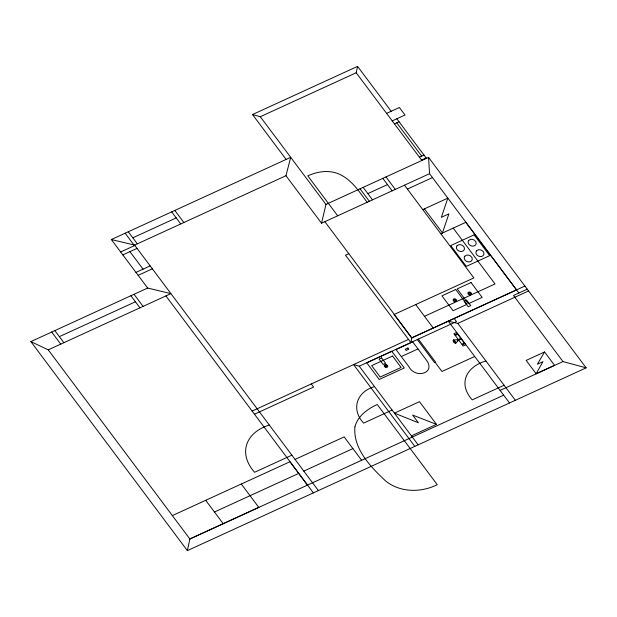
<?xml version="1.0" encoding="UTF-8"?>
<svg xmlns="http://www.w3.org/2000/svg" width="617" height="617" viewBox="0 0 617 617"><rect width="100%" height="100%" fill="white"/><g stroke="black" fill="none" stroke-linecap="round" stroke-linejoin="round"><path stroke-width="0.93" d="M428.568 157.397L429.548 173.693L321.519 223.207L325.969 204.42L428.568 157.397L586.15 367.848L187.367 550.626L189.882 539.003L48.249 349.847L30.85 341.602L147.671 288.054L170.917 293.623L48.249 349.847M421.866 160.466L356.194 72.767L357.582 66.374L252.492 114.538L286.111 159.433M324.858 221.673L411.863 337.869L410.853 342.52L345.458 255.176L348.798 253.649M125.158 233.203L134.205 245.281L285.964 175.722L290.707 157.327L111.338 239.535L147.671 288.054M442.389 233.056L448.891 213.868L441.371 217.307L447.826 198.134L422.761 209.618L404.482 185.177M536.127 373.732L542.983 361.647L537.368 364.223L544.564 351.968L554.544 365.295L536.127 373.732L526.154 360.413L544.564 351.968M252.492 114.538L260.297 116.721L356.194 72.767M386.604 113.374L399.4 107.505L405.03 115.017L392.227 120.886M132.817 237.807L176.215 217.917M394.448 123.855L399.045 121.75M120.654 251.975L134.853 245.466M122.845 254.898L137.043 248.389M135.956 272.413L150.162 265.904M138.146 275.336L152.353 268.827M419.39 157.165L423.987 155.06M421.581 160.096L426.177 157.983M367.825 193.607L387.499 184.591M59.355 336.651L135.431 301.782M407.397 189.072L432.463 177.588M440.831 233.781L465.912 222.282M424.473 316.305L495.035 283.967L453.24 228.151M252.129 411.076L408.516 339.396M411.863 337.869L524.905 286.057M254.466 414.192L313.613 387.083L311.276 383.967M414.809 446.384L353.564 364.585L359.241 366.174L456.457 321.611L454.12 318.495M527.242 289.172L513.491 295.474L562.974 361.57L586.15 367.848M509.519 402.97L448.274 321.179L457.791 323.401L528.576 290.954M401.289 356.572L408.847 366.591C415.364 379.532 437.468 372.992 425.514 358.947L412.75 341.911L396.045 349.569L401.289 356.572L417.994 348.913M454.868 334.931L457.413 333.766M269.328 425.051C245.982 432.224 237.622 453.109 254.566 472.283L291.887 455.176M460.683 338.131C458.578 340.545 455.323 339.296 453.079 340.383L453.464 341.98L455.23 343.268C457.421 342.396 458.238 339.057 461.47 339.18M462.156 344.672L464.74 343.546M374.542 386.604C356.803 391.718 350.657 409.11 363.614 423.115L392.096 410.058M474.496 356.564L441.965 371.473L435.101 362.302M485.911 360.953C466.537 366.652 457.575 383.35 472.198 399.885L504.104 385.255M394.425 413.159L419.491 401.675L436.474 424.365L411.408 435.849M172.359 515.596L241.286 483.998L258.816 507.413M241.316 484.036L289.951 461.747L307.451 485.124M295.057 459.403L344.147 436.905L361.647 460.282M214.461 511.994L298.697 473.432M303.803 471.095L352.893 448.598M500.094 390.384L562.974 361.57M189.859 538.973L258.785 507.375M189.882 539.003L503.68 395.181M111.338 239.535L134.591 245.103L318.387 490.577M436.474 424.365L412.634 415.079L418.411 422.792L394.464 413.143M465.835 222.382L516.552 289.89L411.593 337.931L394.055 314.5L473.879 277.92L422.761 209.618M357.582 66.374L391.193 111.268M396.824 118.78L426.455 158.361M396.746 122.806L421.689 156.116M429.548 173.693L518.882 293.006M424.434 208.855L442.512 233.002M385.964 176.917L395.296 189.388M382.833 178.359L392.165 190.823M363.158 187.375L372.491 199.839M360.019 188.81L369.359 201.273M367.115 202.307C358.546 190.63 349.793 176.878 335 172.629C325.899 170.238 316.22 171.981 307.79 175.884L337.676 215.796M457.791 323.401L515.365 400.294M458.138 339.296L453.935 333.689L456.48 332.517L465.696 344.834L463.151 345.998L458.925 340.353M457.344 339.659L458.13 340.715M415.696 304.582L433.265 328.051M260.297 116.721L325.969 204.42M418.334 339.095L435.61 362.164L434.561 362.642L417.285 339.574M285.964 175.722L321.519 223.207M359.241 366.174L418.149 444.849M174.827 210.443L183.866 222.513M171.696 211.878L180.735 223.948M128.297 231.768L137.336 243.846M165.904 295.921L313.374 492.875M129.94 251.643L143.059 269.159M134.043 294.301L143.082 306.379M130.912 295.744L139.951 307.821M205.708 500.31L223.215 523.679M54.836 330.612L63.875 342.69M51.697 332.046L60.744 344.116M30.85 341.602L187.367 550.626M354.914 426.91C353.009 448.968 370.763 466.961 385.648 481.013C400.256 492.705 420.971 492.782 437.268 484.692L377.242 404.521C367.516 408.986 357.698 416.005 354.914 426.91M453.696 339.928C453.048 343.052 459.441 345.158 453.711 339.913M464.809 256.209L464.246 257.366C463.49 261.631 470.933 263.945 472.275 259.603C472.853 255.847 467.254 253.479 464.809 256.209M457.004 245.79L456.449 246.947C455.693 251.212 463.136 253.533 464.47 249.191C465.056 245.435 459.457 243.059 457.004 245.79M468.704 240.429L468.141 241.586C467.393 245.851 474.835 248.165 476.17 243.831C476.748 240.075 471.157 237.699 468.704 240.429M476.501 250.849L475.946 252.006C475.19 256.271 482.633 258.585 483.967 254.243C484.553 250.487 478.954 248.119 476.501 250.849M386.967 366.29L385.779 366.83L384.954 365.727L386.142 365.187L386.967 366.29M387.715 366.498L387.237 367.254L385.648 367.447L384.322 366.436L384.206 365.519L385.201 364.531L386.273 364.57L387.607 365.58L387.715 366.498M455.847 300.51L454.667 301.057L453.842 299.955L455.022 299.415L455.847 300.51M470.632 293.738L469.452 294.278L468.627 293.175L469.807 292.635L470.632 293.738M456.603 300.726L456.125 301.482L454.528 301.674L453.564 301.142L453.086 299.746L453.564 298.99L455.153 298.798L456.487 299.8L456.603 300.726M471.388 293.947L470.393 294.941L469.313 294.895L467.987 293.885L467.871 292.967L468.349 292.211L469.938 292.018L471.272 293.029L471.388 293.947M474.134 234.853L450.734 245.574L466.313 266.374L489.705 255.654L474.134 234.853M455.739 289.512L441.926 295.844L453.055 310.713L466.868 304.382L455.739 289.512M471.033 282.547L457.22 288.879L468.349 303.757L482.17 297.417L471.033 282.547M466.629 300.155L464.123 301.297L468.21 306.757L470.717 305.608L466.629 300.155M391.803 351.328L366.737 362.811L379.208 379.47L404.274 367.979L391.803 351.328M381.561 357.883L379.054 359.032L383.142 364.485L385.648 363.336L381.561 357.883M407.906 348.042L405.253 349.261L406.133 350.441L408.793 349.222L407.906 348.042M392.543 356.063L371.658 365.634L380.195 377.041L401.081 367.47L392.543 356.063M456.811 334.83C456.009 335.478 455.917 333.604 456.811 334.83M463.228 343.399C462.079 343.546 464.092 344.672 463.228 343.399"/></g></svg>
